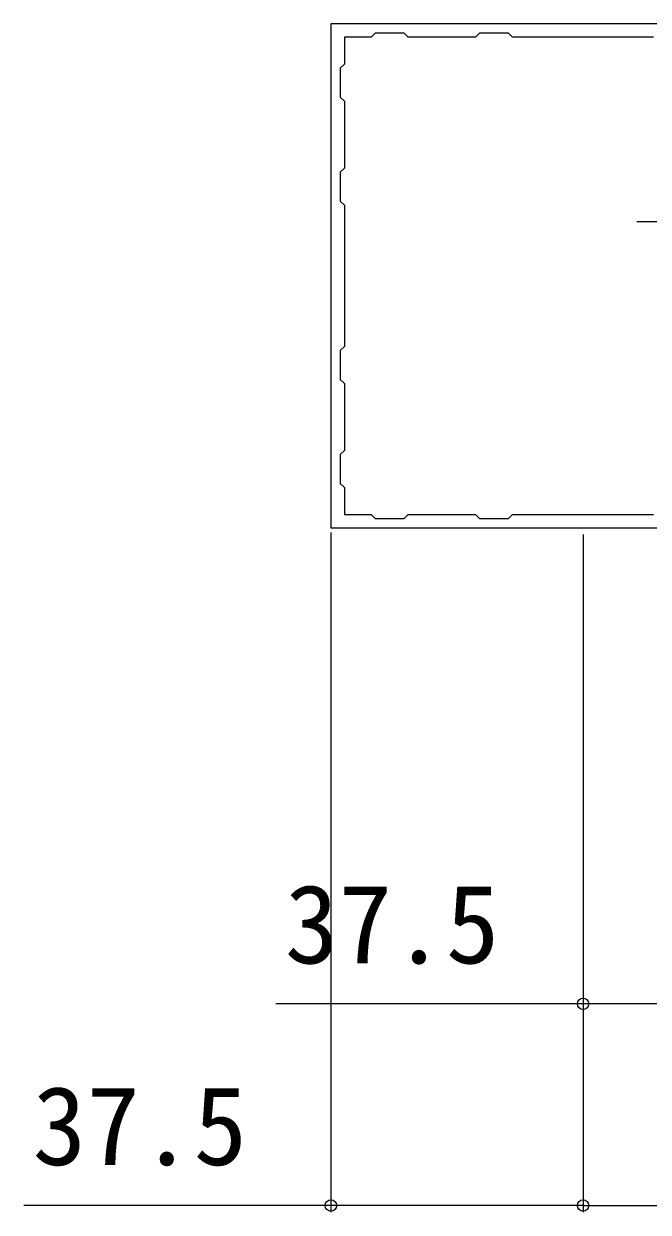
# Model space of a CAD drawing. Units: millimetres, scale not verified. Extents: x -700 to 700, y -1044 to 1037.
# Drawn here: x -318.7 to -225.8, y 93.5 to 270.3 of the extents above; entities that cross this region are included whole.
import ezdxf
from ezdxf.enums import TextEntityAlignment as Align

# ---------------------------------------------------------------- set-up
doc = ezdxf.new("R2010")
doc.units = ezdxf.units.MM
doc.header["$LTSCALE"] = 6
doc.layers.add('0-3_YKK_11E', color=7, linetype='Continuous')
doc.layers.add('0-7_YKK_D', color=6, linetype='Continuous')
doc.layers.add('0-5_YKK_13', color=4, linetype='Continuous', lineweight=18)
doc.styles.add('ＭＳ ゴシック', font='')
doc.styles.get('ＭＳ ゴシック').set_extended_font_data('MS Gothic')

msp = doc.modelspace()

# ---------------------------------------------------------------- linework, layer by layer
at = {"layer": '0-3_YKK_11E'}
msp.add_lwpolyline([(-198, 270.3), (-273, 270.3), (-273, 195.3), (-198, 195.3)], close=True, dxfattribs=at)
msp.add_lwpolyline([(-225, 268.3), (-246, 268.3), (-246.6, 268.9), (-250.9, 268.9), (-251.5, 268.3), (-261.5, 268.3), (-262.1, 268.9), (-266.4, 268.9), (-267, 268.3), (-271, 268.3), (-271, 264.3), (-271.6, 263.7), (-271.6, 259.4), (-271, 258.8), (-271, 248.8), (-271.6, 248.2), (-271.6, 243.9), (-271, 243.3), (-271, 222.3), (-271.6, 221.7), (-271.6, 217.4), (-271, 216.8), (-271, 206.8), (-271.6, 206.2), (-271.6, 201.9), (-271, 201.3), (-271, 197.3), (-267, 197.3), (-266.4, 196.7), (-262.1, 196.7), (-261.5, 197.3), (-251.5, 197.3), (-250.9, 196.7), (-246.6, 196.7), (-246, 197.3), (-225, 197.3)], dxfattribs=at)
at = {"layer": '0-5_YKK_13'}
msp.add_line((-184.898, 240.829), (-227.498, 240.829), dxfattribs=at)
at = {"layer": '0-7_YKK_D'}
for p, q in [((-273, 194.6), (-273, 93.499)), ((-235.5, 194.3), (-235.5, 93.499)), ((-235.5, 194.3), (-235.5, 123.499)), ((-235.5, 194.3), (-235.5, 93.499)), ((-235.5, 94.499), (507.001, 94.499))]:
    msp.add_line(p, q, dxfattribs=at)
for points in [[(-198, 124.499), (-235.5, 124.499), (-281.173, 124.499)], [(-235.5, 94.499), (-273, 94.499), (-318.673, 94.499)]]:
    msp.add_lwpolyline(points, dxfattribs=at)
for centre in [(-235.5, 124.499), (-273, 94.499), (-235.5, 94.499)]:
    msp.add_circle(centre, 0.85, dxfattribs=at)

# ---------------------------------------------------------------- texts
at = {"layer": '0-7_YKK_D', "style": 'ＭＳ ゴシック'}
for p in [(-279.855, 126.999), (-317.355, 96.999)]:
    msp.add_text('37.5', height=11.73, dxfattribs=at).set_placement(p, align=Align.BOTTOM_LEFT)

doc.saveas('drawing.dxf')
